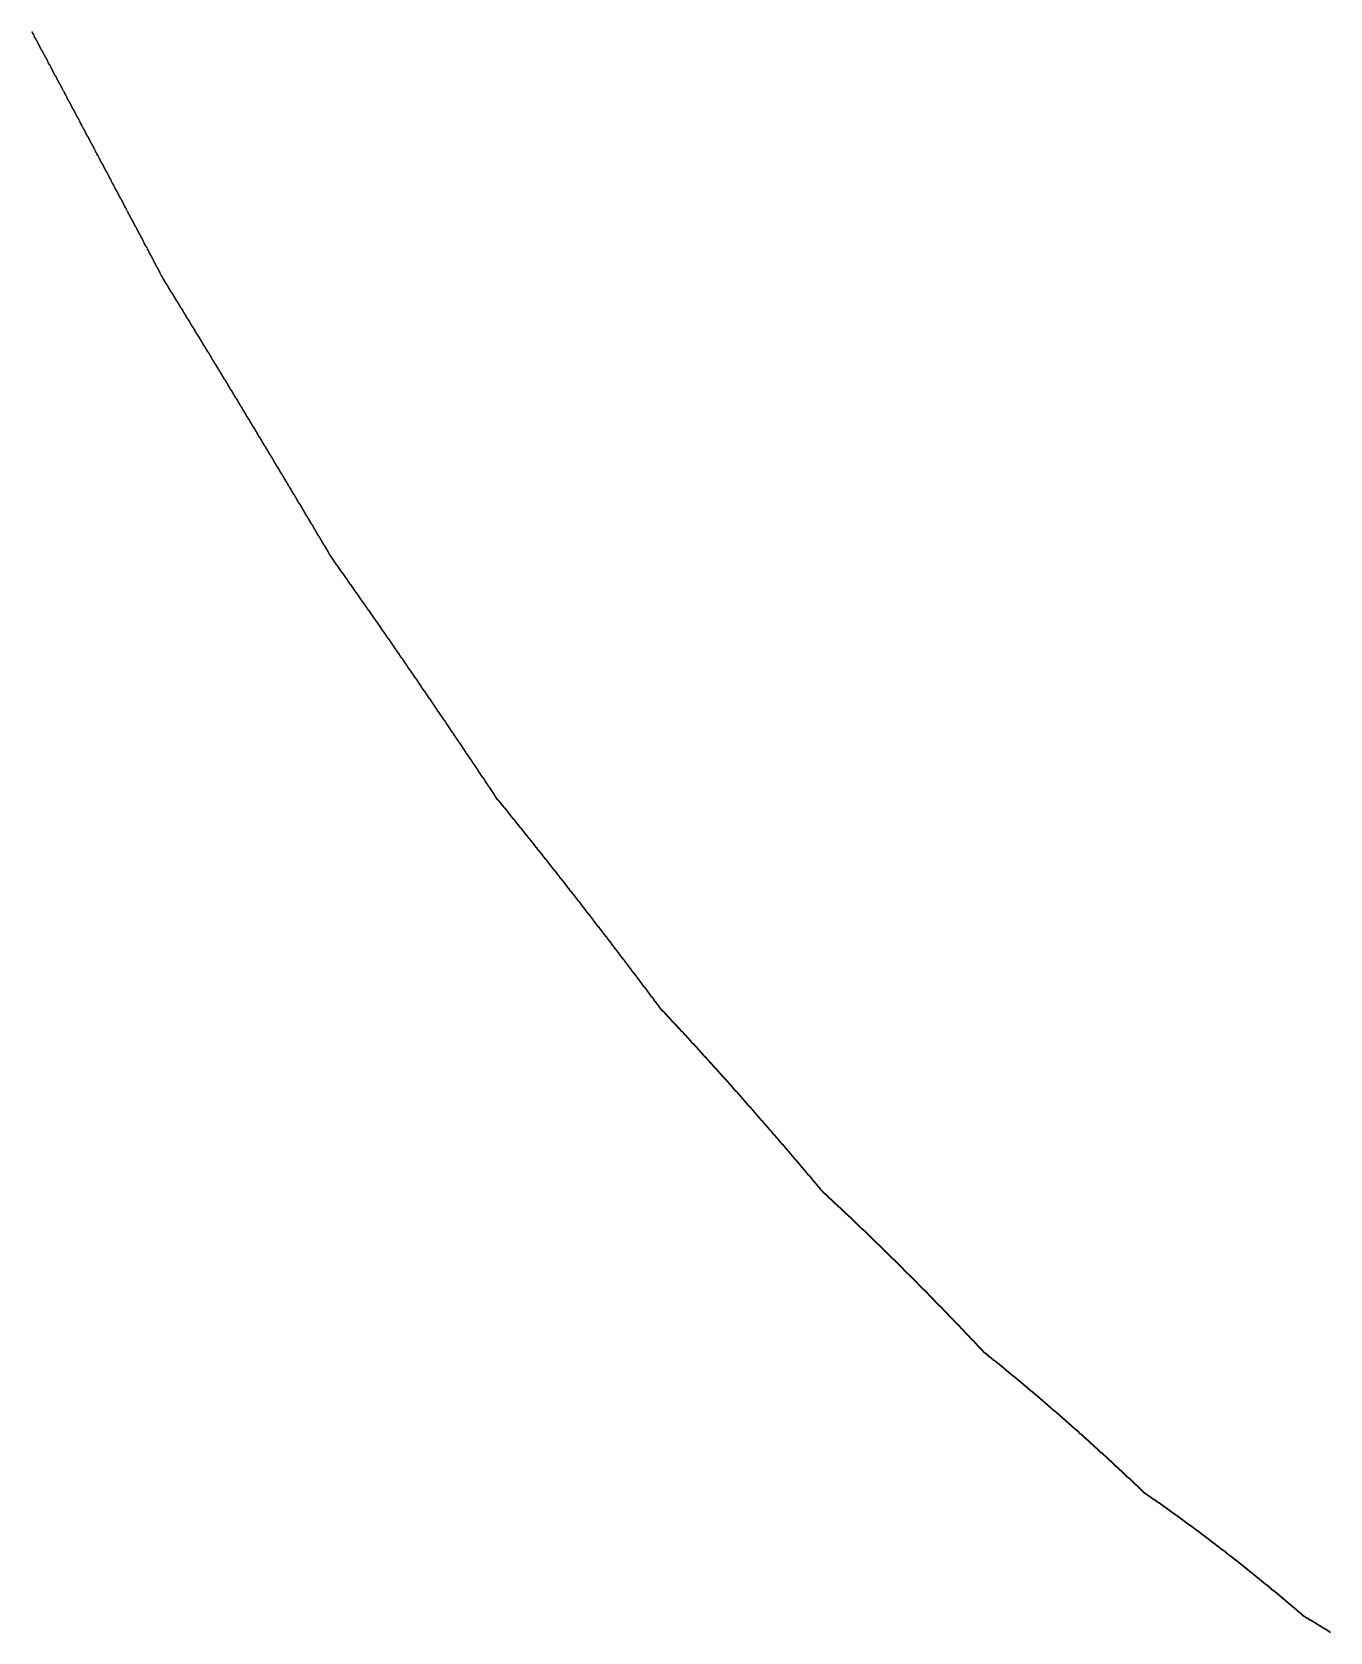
# Model space of a CAD drawing. Header units: metres. Extents: x 0 to 360, y 46 to 216.
# Drawn here: x 66.45 to 78.22, y 59 to 73.51 of the extents above; entities that cross this region are included whole.
import ezdxf

# ---------------------------------------------------------------- set-up
doc = ezdxf.new("R2010")
doc.units = ezdxf.units.M

msp = doc.modelspace()

# ---------------------------------------------------------------- linework, layer by layer
for p in [(66.446, 73.509), (66.452, 73.497), (66.459, 73.485), (66.465, 73.472), (66.472, 73.46), (66.478, 73.448), (66.485, 73.436), (66.491, 73.424), (66.498, 73.411), (66.504, 73.399), (66.511, 73.387), (66.517, 73.375), (66.524, 73.363), (66.53, 73.35), (66.537, 73.338), (66.543, 73.326), (66.55, 73.314), (66.557, 73.301), (66.563, 73.289), (66.57, 73.277), (66.576, 73.265), (66.583, 73.253), (66.589, 73.24), (66.596, 73.228), (66.602, 73.216), (66.609, 73.204), (66.615, 73.191), (66.622, 73.179), (66.628, 73.167), (66.635, 73.155), (66.641, 73.143), (66.648, 73.13), (66.654, 73.118), (66.661, 73.106), (66.667, 73.094), (66.674, 73.081), (66.68, 73.069), (66.687, 73.057), (66.693, 73.045), (66.7, 73.033), (66.706, 73.02), (66.713, 73.008), (66.72, 72.996), (66.726, 72.984), (66.733, 72.971), (66.739, 72.959), (66.746, 72.947), (66.752, 72.935), (66.759, 72.922), (66.765, 72.91), (66.772, 72.898), (66.778, 72.886), (66.785, 72.874), (66.791, 72.861), (66.798, 72.849), (66.804, 72.837), (66.811, 72.825), (66.817, 72.812), (66.824, 72.8), (66.83, 72.788), (66.837, 72.776), (66.843, 72.764), (66.85, 72.751), (66.856, 72.739), (66.863, 72.727), (66.869, 72.715), (66.876, 72.702), (66.882, 72.69), (66.889, 72.678), (66.895, 72.666), (66.902, 72.654), (66.908, 72.641), (66.915, 72.629), (66.921, 72.617), (66.928, 72.605), (66.934, 72.592), (66.941, 72.58), (66.947, 72.568), (66.954, 72.556), (66.96, 72.544), (66.967, 72.531), (66.973, 72.519), (66.98, 72.507), (66.986, 72.495), (66.993, 72.482), (66.999, 72.47), (67.006, 72.458), (67.012, 72.446), (67.019, 72.433), (67.025, 72.421), (67.032, 72.409), (67.038, 72.397), (67.045, 72.385), (67.051, 72.372), (67.058, 72.36), (67.064, 72.348), (67.071, 72.336), (67.077, 72.323), (67.084, 72.311), (67.09, 72.299), (67.097, 72.287), (67.103, 72.275), (67.11, 72.262), (67.116, 72.25), (67.123, 72.238), (67.129, 72.226), (67.136, 72.213), (67.142, 72.201), (67.149, 72.189), (67.155, 72.177), (67.162, 72.165), (67.168, 72.152), (67.175, 72.14), (67.181, 72.128), (67.188, 72.116), (67.194, 72.103), (67.201, 72.091), (67.207, 72.079), (67.214, 72.067), (67.22, 72.055), (67.227, 72.042), (67.233, 72.03), (67.24, 72.018), (67.246, 72.006), (67.253, 71.993), (67.259, 71.981), (67.266, 71.969), (67.272, 71.957), (67.279, 71.945), (67.285, 71.932), (67.291, 71.92), (67.298, 71.908), (67.304, 71.896), (67.311, 71.883), (67.317, 71.871), (67.324, 71.859), (67.33, 71.847), (67.337, 71.835), (67.343, 71.822), (67.35, 71.81), (67.356, 71.798), (67.363, 71.786), (67.369, 71.774), (67.376, 71.761), (67.382, 71.749), (67.389, 71.737), (67.395, 71.725), (67.402, 71.712), (67.408, 71.7), (67.415, 71.688), (67.421, 71.676), (67.428, 71.664), (67.434, 71.651), (67.441, 71.639), (67.447, 71.627), (67.453, 71.615), (67.46, 71.602), (67.466, 71.59), (67.473, 71.578), (67.479, 71.566), (67.486, 71.554), (67.492, 71.541), (67.499, 71.529), (67.505, 71.517), (67.512, 71.505), (67.518, 71.493), (67.525, 71.48), (67.531, 71.468), (67.538, 71.456), (67.544, 71.444), (67.551, 71.432), (67.557, 71.419), (67.563, 71.407), (67.57, 71.395), (67.576, 71.383), (67.583, 71.37), (67.589, 71.358), (67.596, 71.346), (67.602, 71.334), (67.609, 71.322), (67.615, 71.309), (67.622, 71.297), (67.628, 71.284), (67.635, 71.272), (67.641, 71.261), (67.648, 71.251), (67.654, 71.24), (67.66, 71.23), (67.667, 71.219), (67.673, 71.209), (67.68, 71.198), (67.686, 71.188), (67.693, 71.177), (67.699, 71.167), (67.706, 71.156), (67.712, 71.146), (67.719, 71.135), (67.725, 71.125), (67.732, 71.114), (67.738, 71.104), (67.744, 71.093), (67.751, 71.083), (67.757, 71.072), (67.764, 71.062), (67.77, 71.051), (67.777, 71.041), (67.783, 71.03), (67.79, 71.019), (67.796, 71.009), (67.803, 70.998), (67.809, 70.988), (67.815, 70.977), (67.822, 70.967), (67.828, 70.956), (67.835, 70.946), (67.841, 70.935), (67.848, 70.925), (67.854, 70.914), (67.861, 70.904), (67.867, 70.893), (67.874, 70.883), (67.88, 70.872), (67.886, 70.861), (67.893, 70.851), (67.899, 70.84), (67.906, 70.83), (67.912, 70.819), (67.919, 70.809), (67.925, 70.798), (67.932, 70.788), (67.938, 70.777), (67.944, 70.766), (67.951, 70.756), (67.957, 70.745), (67.964, 70.735), (67.97, 70.724), (67.977, 70.714), (67.983, 70.703), (67.99, 70.693), (67.996, 70.682), (68.002, 70.671), (68.009, 70.661), (68.015, 70.65), (68.022, 70.64), (68.028, 70.629), (68.035, 70.618), (68.041, 70.608), (68.048, 70.597), (68.054, 70.587), (68.06, 70.576), (68.067, 70.566), (68.073, 70.555), (68.08, 70.544), (68.086, 70.534), (68.093, 70.523), (68.099, 70.513), (68.106, 70.502), (68.112, 70.491), (68.118, 70.481), (68.125, 70.47), (68.131, 70.46), (68.138, 70.449), (68.144, 70.439), (68.151, 70.428), (68.157, 70.417), (68.163, 70.407), (68.17, 70.396), (68.176, 70.386), (68.183, 70.375), (68.189, 70.364), (68.196, 70.354), (68.202, 70.343), (68.209, 70.333), (68.215, 70.322), (68.221, 70.311), (68.228, 70.301), (68.234, 70.29), (68.241, 70.279), (68.247, 70.269), (68.254, 70.258), (68.26, 70.248), (68.266, 70.237), (68.273, 70.226), (68.279, 70.216), (68.286, 70.205), (68.292, 70.194), (68.299, 70.184), (68.305, 70.173), (68.311, 70.163), (68.318, 70.152), (68.324, 70.141), (68.331, 70.131), (68.337, 70.12), (68.344, 70.109), (68.35, 70.099), (68.356, 70.088), (68.363, 70.078), (68.369, 70.067), (68.376, 70.056), (68.382, 70.046), (68.389, 70.035), (68.395, 70.024), (68.401, 70.014), (68.408, 70.003), (68.414, 69.992), (68.421, 69.982), (68.427, 69.971), (68.434, 69.961), (68.44, 69.95), (68.446, 69.939), (68.453, 69.929), (68.459, 69.918), (68.466, 69.907), (68.472, 69.897), (68.478, 69.886), (68.485, 69.875), (68.491, 69.865), (68.498, 69.854), (68.504, 69.843), (68.511, 69.833), (68.517, 69.822), (68.523, 69.811), (68.53, 69.801), (68.536, 69.79), (68.543, 69.779), (68.549, 69.769), (68.555, 69.758), (68.562, 69.747), (68.568, 69.737), (68.575, 69.726), (68.581, 69.715), (68.588, 69.705), (68.594, 69.694), (68.6, 69.683), (68.607, 69.673), (68.613, 69.662), (68.62, 69.651), (68.626, 69.641), (68.632, 69.63), (68.639, 69.619), (68.645, 69.609), (68.652, 69.598), (68.658, 69.587), (68.664, 69.577), (68.671, 69.566), (68.677, 69.555), (68.684, 69.545), (68.69, 69.534), (68.697, 69.523), (68.703, 69.512), (68.709, 69.502), (68.716, 69.491), (68.722, 69.48), (68.729, 69.47), (68.735, 69.459), (68.741, 69.448), (68.748, 69.438), (68.754, 69.427), (68.761, 69.416), (68.767, 69.406), (68.773, 69.395), (68.78, 69.384), (68.786, 69.373), (68.793, 69.363), (68.799, 69.352), (68.805, 69.341), (68.812, 69.331), (68.818, 69.32), (68.825, 69.309), (68.831, 69.299), (68.837, 69.288), (68.844, 69.277), (68.85, 69.266), (68.857, 69.256), (68.863, 69.245), (68.869, 69.234), (68.876, 69.224), (68.882, 69.213), (68.889, 69.202), (68.895, 69.192), (68.901, 69.181), (68.908, 69.17), (68.914, 69.159), (68.921, 69.149), (68.927, 69.138), (68.933, 69.127), (68.94, 69.116), (68.946, 69.106), (68.953, 69.095), (68.959, 69.084), (68.965, 69.074), (68.972, 69.063), (68.978, 69.052), (68.985, 69.041), (68.991, 69.031), (68.997, 69.02), (69.004, 69.009), (69.01, 68.999), (69.017, 68.988), (69.023, 68.977), (69.029, 68.966), (69.036, 68.956), (69.042, 68.945), (69.049, 68.934), (69.055, 68.923), (69.061, 68.913), (69.068, 68.902), (69.074, 68.891), (69.08, 68.881), (69.087, 68.87), (69.093, 68.859), (69.1, 68.848), (69.106, 68.838), (69.112, 68.827), (69.119, 68.816), (69.125, 68.805), (69.132, 68.795), (69.138, 68.784), (69.144, 68.773), (69.151, 68.761), (69.157, 68.752), (69.164, 68.743), (69.17, 68.733), (69.176, 68.724), (69.183, 68.715), (69.189, 68.706), (69.195, 68.697), (69.202, 68.688), (69.208, 68.679), (69.215, 68.67), (69.221, 68.661), (69.227, 68.652), (69.234, 68.643), (69.24, 68.634), (69.246, 68.625), (69.253, 68.616), (69.259, 68.607), (69.266, 68.598), (69.272, 68.589), (69.278, 68.58), (69.285, 68.571), (69.291, 68.562), (69.298, 68.553), (69.304, 68.544), (69.31, 68.534), (69.317, 68.525), (69.323, 68.516), (69.329, 68.507), (69.336, 68.498), (69.342, 68.489), (69.349, 68.48), (69.355, 68.471), (69.361, 68.462), (69.368, 68.453), (69.374, 68.444), (69.38, 68.435), (69.387, 68.425), (69.393, 68.416), (69.4, 68.407), (69.406, 68.398), (69.412, 68.389), (69.419, 68.38), (69.425, 68.371), (69.431, 68.362), (69.438, 68.353), (69.444, 68.343), (69.451, 68.334), (69.457, 68.325), (69.463, 68.316), (69.47, 68.307), (69.476, 68.298), (69.482, 68.289), (69.489, 68.28), (69.495, 68.27), (69.502, 68.261), (69.508, 68.252), (69.514, 68.243), (69.521, 68.234), (69.527, 68.225), (69.533, 68.216), (69.54, 68.206), (69.546, 68.197), (69.552, 68.188), (69.559, 68.179), (69.565, 68.17), (69.572, 68.161), (69.578, 68.152), (69.584, 68.142), (69.591, 68.133), (69.597, 68.124), (69.603, 68.115), (69.61, 68.106), (69.616, 68.097), (69.622, 68.087), (69.629, 68.078), (69.635, 68.069), (69.642, 68.06), (69.648, 68.051), (69.654, 68.041), (69.661, 68.032), (69.667, 68.023), (69.673, 68.014), (69.68, 68.005), (69.686, 67.995), (69.692, 67.986), (69.699, 67.977), (69.705, 67.968), (69.712, 67.959), (69.718, 67.949), (69.724, 67.94), (69.731, 67.931), (69.737, 67.922), (69.743, 67.913), (69.75, 67.903), (69.756, 67.894), (69.762, 67.885), (69.769, 67.876), (69.775, 67.867), (69.781, 67.857), (69.788, 67.848), (69.794, 67.839), (69.801, 67.83), (69.807, 67.82), (69.813, 67.811), (69.82, 67.802), (69.826, 67.793), (69.832, 67.783), (69.839, 67.774), (69.845, 67.765), (69.851, 67.756), (69.858, 67.746), (69.864, 67.737), (69.87, 67.728), (69.877, 67.719), (69.883, 67.709), (69.889, 67.7), (69.896, 67.691), (69.902, 67.682), (69.909, 67.672), (69.915, 67.663), (69.921, 67.654), (69.928, 67.645), (69.934, 67.635), (69.94, 67.626), (69.947, 67.617), (69.953, 67.607), (69.959, 67.598), (69.966, 67.589), (69.972, 67.58), (69.978, 67.57), (69.985, 67.561), (69.991, 67.552), (69.997, 67.542), (70.004, 67.533), (70.01, 67.524), (70.016, 67.515), (70.023, 67.505), (70.029, 67.496), (70.035, 67.487), (70.042, 67.477), (70.048, 67.468), (70.055, 67.459), (70.061, 67.449), (70.067, 67.44), (70.074, 67.431), (70.08, 67.422), (70.086, 67.412), (70.093, 67.403), (70.099, 67.394), (70.105, 67.384), (70.112, 67.375), (70.118, 67.366), (70.124, 67.356), (70.131, 67.347), (70.137, 67.338), (70.143, 67.328), (70.15, 67.319), (70.156, 67.31), (70.162, 67.3), (70.169, 67.291), (70.175, 67.282), (70.181, 67.272), (70.188, 67.263), (70.194, 67.254), (70.2, 67.244), (70.207, 67.235), (70.213, 67.226), (70.219, 67.216), (70.226, 67.207), (70.232, 67.197), (70.238, 67.188), (70.245, 67.179), (70.251, 67.169), (70.257, 67.16), (70.264, 67.151), (70.27, 67.141), (70.276, 67.132), (70.283, 67.123), (70.289, 67.113), (70.295, 67.104), (70.302, 67.094), (70.308, 67.085), (70.314, 67.076), (70.321, 67.066), (70.327, 67.057), (70.333, 67.048), (70.34, 67.038), (70.346, 67.029), (70.352, 67.019), (70.359, 67.01), (70.365, 67.001), (70.371, 66.991), (70.378, 66.982), (70.384, 66.972), (70.39, 66.963), (70.397, 66.954), (70.403, 66.944), (70.409, 66.935), (70.416, 66.925), (70.422, 66.916), (70.428, 66.907), (70.435, 66.897), (70.441, 66.888), (70.447, 66.878), (70.454, 66.869), (70.46, 66.859), (70.466, 66.85), (70.473, 66.841), (70.479, 66.831), (70.485, 66.822), (70.492, 66.812), (70.498, 66.803), (70.504, 66.794), (70.511, 66.784), (70.517, 66.775), (70.523, 66.765), (70.529, 66.756), (70.536, 66.746), (70.542, 66.737), (70.548, 66.728), (70.555, 66.718), (70.561, 66.709), (70.567, 66.699), (70.574, 66.69), (70.58, 66.68), (70.586, 66.671), (70.593, 66.661), (70.599, 66.652), (70.605, 66.642), (70.612, 66.633), (70.618, 66.624), (70.624, 66.614), (70.631, 66.605), (70.637, 66.595), (70.643, 66.586), (70.65, 66.576), (70.656, 66.566), (70.662, 66.558), (70.668, 66.551), (70.675, 66.543), (70.681, 66.535), (70.687, 66.527), (70.694, 66.52), (70.7, 66.512), (70.706, 66.504), (70.713, 66.496), (70.719, 66.489), (70.725, 66.481), (70.732, 66.473), (70.738, 66.465), (70.744, 66.457), (70.751, 66.45), (70.757, 66.442), (70.763, 66.434), (70.77, 66.426), (70.776, 66.419), (70.782, 66.411), (70.788, 66.403), (70.795, 66.395), (70.801, 66.387), (70.807, 66.379), (70.814, 66.372), (70.82, 66.364), (70.826, 66.356), (70.833, 66.348), (70.839, 66.34), (70.845, 66.333), (70.852, 66.325), (70.858, 66.317), (70.864, 66.309), (70.87, 66.301), (70.877, 66.293), (70.883, 66.285), (70.889, 66.278), (70.896, 66.27), (70.902, 66.262), (70.908, 66.254), (70.915, 66.246), (70.921, 66.238), (70.927, 66.23), (70.934, 66.223), (70.94, 66.215), (70.946, 66.207), (70.952, 66.199), (70.959, 66.191), (70.965, 66.183), (70.971, 66.175), (70.978, 66.167), (70.984, 66.16), (70.99, 66.152), (70.997, 66.144), (71.003, 66.136), (71.009, 66.128), (71.015, 66.12), (71.022, 66.112), (71.028, 66.104), (71.034, 66.096), (71.041, 66.088), (71.047, 66.08), (71.053, 66.073), (71.06, 66.065), (71.066, 66.057), (71.072, 66.049), (71.078, 66.041), (71.085, 66.033), (71.091, 66.025), (71.097, 66.017), (71.104, 66.009), (71.11, 66.001), (71.116, 65.993), (71.123, 65.985), (71.129, 65.977), (71.135, 65.969), (71.141, 65.961), (71.148, 65.953), (71.154, 65.945), (71.16, 65.937), (71.167, 65.929), (71.173, 65.921), (71.179, 65.913), (71.186, 65.905), (71.192, 65.898), (71.198, 65.89), (71.204, 65.882), (71.211, 65.874), (71.217, 65.866), (71.223, 65.858), (71.23, 65.85), (71.236, 65.842), (71.242, 65.834), (71.248, 65.826), (71.255, 65.818), (71.261, 65.81), (71.267, 65.801), (71.274, 65.793), (71.28, 65.785), (71.286, 65.777), (71.292, 65.769), (71.299, 65.761), (71.305, 65.753), (71.311, 65.745), (71.318, 65.737), (71.324, 65.729), (71.33, 65.721), (71.337, 65.713), (71.343, 65.705), (71.349, 65.697), (71.355, 65.689), (71.362, 65.681), (71.368, 65.673), (71.374, 65.665), (71.381, 65.657), (71.387, 65.649), (71.393, 65.641), (71.399, 65.633), (71.406, 65.624), (71.412, 65.616), (71.418, 65.608), (71.425, 65.6), (71.431, 65.592), (71.437, 65.584), (71.443, 65.576), (71.45, 65.568), (71.456, 65.56), (71.462, 65.552), (71.469, 65.544), (71.475, 65.535), (71.481, 65.527), (71.487, 65.519), (71.494, 65.511), (71.5, 65.503), (71.506, 65.495), (71.512, 65.487), (71.519, 65.479), (71.525, 65.471), (71.531, 65.462), (71.538, 65.454), (71.544, 65.446), (71.55, 65.438), (71.556, 65.43), (71.563, 65.422), (71.569, 65.414), (71.575, 65.406), (71.582, 65.397), (71.588, 65.389), (71.594, 65.381), (71.6, 65.373), (71.607, 65.365), (71.613, 65.357), (71.619, 65.348), (71.626, 65.34), (71.632, 65.332), (71.638, 65.324), (71.644, 65.316), (71.651, 65.308), (71.657, 65.299), (71.663, 65.291), (71.669, 65.283), (71.676, 65.275), (71.682, 65.267), (71.688, 65.259), (71.695, 65.25), (71.701, 65.242), (71.707, 65.234), (71.713, 65.226), (71.72, 65.218), (71.726, 65.209), (71.732, 65.201), (71.738, 65.193), (71.745, 65.185), (71.751, 65.177), (71.757, 65.168), (71.764, 65.16), (71.77, 65.152), (71.776, 65.144), (71.782, 65.135), (71.789, 65.127), (71.795, 65.119), (71.801, 65.111), (71.807, 65.103), (71.814, 65.094), (71.82, 65.086), (71.826, 65.078), (71.833, 65.07), (71.839, 65.061), (71.845, 65.053), (71.851, 65.045), (71.858, 65.037), (71.864, 65.028), (71.87, 65.02), (71.876, 65.012), (71.883, 65.004), (71.889, 64.995), (71.895, 64.987), (71.901, 64.979), (71.908, 64.97), (71.914, 64.962), (71.92, 64.954), (71.926, 64.946), (71.933, 64.937), (71.939, 64.929), (71.945, 64.921), (71.952, 64.913), (71.958, 64.904), (71.964, 64.896), (71.97, 64.888), (71.977, 64.879), (71.983, 64.871), (71.989, 64.863), (71.995, 64.854), (72.002, 64.846), (72.008, 64.838), (72.014, 64.83), (72.02, 64.821), (72.027, 64.813), (72.033, 64.805), (72.039, 64.796), (72.045, 64.788), (72.052, 64.78), (72.058, 64.771), (72.064, 64.763), (72.071, 64.755), (72.077, 64.746), (72.083, 64.738), (72.089, 64.73), (72.096, 64.721), (72.102, 64.713), (72.108, 64.705), (72.114, 64.696), (72.121, 64.688), (72.127, 64.68), (72.133, 64.671), (72.139, 64.662), (72.146, 64.655), (72.152, 64.648), (72.158, 64.642), (72.164, 64.635), (72.171, 64.628), (72.177, 64.622), (72.183, 64.615), (72.189, 64.608), (72.196, 64.602), (72.202, 64.595), (72.208, 64.588), (72.214, 64.582), (72.221, 64.575), (72.227, 64.568), (72.233, 64.562), (72.239, 64.555), (72.246, 64.548), (72.252, 64.542), (72.258, 64.535), (72.264, 64.528), (72.271, 64.521), (72.277, 64.515), (72.283, 64.508), (72.289, 64.501), (72.296, 64.495), (72.302, 64.488), (72.308, 64.481), (72.314, 64.474), (72.321, 64.468), (72.327, 64.461), (72.333, 64.454), (72.339, 64.447), (72.346, 64.441), (72.352, 64.434), (72.358, 64.427), (72.364, 64.42), (72.371, 64.413), (72.377, 64.407), (72.383, 64.4), (72.389, 64.393), (72.396, 64.386), (72.402, 64.38), (72.408, 64.373), (72.414, 64.366), (72.421, 64.359), (72.427, 64.352), (72.433, 64.346), (72.439, 64.339), (72.446, 64.332), (72.452, 64.325), (72.458, 64.318), (72.464, 64.311), (72.471, 64.305), (72.477, 64.298), (72.483, 64.291), (72.489, 64.284), (72.496, 64.277), (72.502, 64.27), (72.508, 64.264), (72.514, 64.257), (72.521, 64.25), (72.527, 64.243), (72.533, 64.236), (72.539, 64.229), (72.545, 64.222), (72.552, 64.216), (72.558, 64.209), (72.564, 64.202), (72.57, 64.195), (72.577, 64.188), (72.583, 64.181), (72.589, 64.174), (72.595, 64.167), (72.602, 64.16), (72.608, 64.154), (72.614, 64.147), (72.62, 64.14), (72.627, 64.133), (72.633, 64.126), (72.639, 64.119), (72.645, 64.112), (72.652, 64.105), (72.658, 64.098), (72.664, 64.091), (72.67, 64.084), (72.677, 64.077), (72.683, 64.071), (72.689, 64.064), (72.695, 64.057), (72.701, 64.05), (72.708, 64.043), (72.714, 64.036), (72.72, 64.029), (72.726, 64.022), (72.733, 64.015), (72.739, 64.008), (72.745, 64.001), (72.751, 63.994), (72.758, 63.987), (72.764, 63.98), (72.77, 63.973), (72.776, 63.966), (72.782, 63.959), (72.789, 63.952), (72.795, 63.945), (72.801, 63.938), (72.807, 63.931), (72.814, 63.924), (72.82, 63.917), (72.826, 63.91), (72.832, 63.903), (72.839, 63.896), (72.845, 63.889), (72.851, 63.882), (72.857, 63.875), (72.863, 63.868), (72.87, 63.861), (72.876, 63.854), (72.882, 63.847), (72.888, 63.84), (72.895, 63.833), (72.901, 63.826), (72.907, 63.819), (72.913, 63.811), (72.92, 63.804), (72.926, 63.797), (72.932, 63.79), (72.938, 63.783), (72.944, 63.776), (72.951, 63.769), (72.957, 63.762), (72.963, 63.755), (72.969, 63.748), (72.976, 63.741), (72.982, 63.734), (72.988, 63.727), (72.994, 63.719), (73, 63.712), (73.007, 63.705), (73.013, 63.698), (73.019, 63.691), (73.025, 63.684), (73.032, 63.677), (73.038, 63.67), (73.044, 63.663), (73.05, 63.655), (73.056, 63.648), (73.063, 63.641), (73.069, 63.634), (73.075, 63.627), (73.081, 63.62), (73.088, 63.613), (73.094, 63.605), (73.1, 63.598), (73.106, 63.591), (73.112, 63.584), (73.119, 63.577), (73.125, 63.57), (73.131, 63.563), (73.137, 63.555), (73.144, 63.548), (73.15, 63.541), (73.156, 63.534), (73.162, 63.527), (73.168, 63.519), (73.175, 63.512), (73.181, 63.505), (73.187, 63.498), (73.193, 63.491), (73.2, 63.483), (73.206, 63.476), (73.212, 63.469), (73.218, 63.462), (73.224, 63.455), (73.231, 63.447), (73.237, 63.44), (73.243, 63.433), (73.249, 63.426), (73.256, 63.419), (73.262, 63.411), (73.268, 63.404), (73.274, 63.397), (73.28, 63.39), (73.287, 63.382), (73.293, 63.375), (73.299, 63.368), (73.305, 63.361), (73.311, 63.353), (73.318, 63.346), (73.324, 63.339), (73.33, 63.332), (73.336, 63.324), (73.342, 63.317), (73.349, 63.31), (73.355, 63.303), (73.361, 63.295), (73.367, 63.288), (73.374, 63.281), (73.38, 63.273), (73.386, 63.266), (73.392, 63.259), (73.398, 63.252), (73.405, 63.244), (73.411, 63.237), (73.417, 63.23), (73.423, 63.222), (73.429, 63.215), (73.436, 63.208), (73.442, 63.2), (73.448, 63.193), (73.454, 63.186), (73.46, 63.179), (73.467, 63.171), (73.473, 63.164), (73.479, 63.157), (73.485, 63.149), (73.492, 63.142), (73.498, 63.135), (73.504, 63.127), (73.51, 63.12), (73.516, 63.112), (73.523, 63.105), (73.529, 63.098), (73.535, 63.09), (73.541, 63.083), (73.547, 63.076), (73.554, 63.068), (73.56, 63.061), (73.566, 63.054), (73.572, 63.046), (73.578, 63.039), (73.585, 63.032), (73.591, 63.024), (73.597, 63.017), (73.603, 63.009), (73.609, 63.002), (73.616, 62.995), (73.622, 62.989), (73.628, 62.983), (73.634, 62.977), (73.64, 62.972), (73.647, 62.966), (73.653, 62.96), (73.659, 62.954), (73.665, 62.949), (73.671, 62.943), (73.678, 62.937), (73.684, 62.931), (73.69, 62.926), (73.696, 62.92), (73.702, 62.914), (73.709, 62.908), (73.715, 62.903), (73.721, 62.897), (73.727, 62.891), (73.733, 62.885), (73.74, 62.88), (73.746, 62.874), (73.752, 62.868), (73.758, 62.862), (73.764, 62.856), (73.771, 62.851), (73.777, 62.845), (73.783, 62.839), (73.789, 62.833), (73.795, 62.827), (73.802, 62.822), (73.808, 62.816), (73.814, 62.81), (73.82, 62.804), (73.826, 62.798), (73.833, 62.792), (73.839, 62.787), (73.845, 62.781), (73.851, 62.775), (73.857, 62.769), (73.864, 62.763), (73.87, 62.757), (73.876, 62.751), (73.882, 62.746), (73.888, 62.74), (73.895, 62.734), (73.901, 62.728), (73.907, 62.722), (73.913, 62.716), (73.919, 62.71), (73.925, 62.704), (73.932, 62.698), (73.938, 62.693), (73.944, 62.687), (73.95, 62.681), (73.956, 62.675), (73.963, 62.669), (73.969, 62.663), (73.975, 62.657), (73.981, 62.651), (73.987, 62.645), (73.994, 62.639), (74, 62.633), (74.006, 62.627), (74.012, 62.621), (74.018, 62.615), (74.025, 62.609), (74.031, 62.604), (74.037, 62.598), (74.043, 62.592), (74.049, 62.586), (74.055, 62.58), (74.062, 62.574), (74.068, 62.568), (74.074, 62.562), (74.08, 62.556), (74.086, 62.55), (74.093, 62.544), (74.099, 62.538), (74.105, 62.532), (74.111, 62.526), (74.117, 62.52), (74.124, 62.514), (74.13, 62.508), (74.136, 62.502), (74.142, 62.496), (74.148, 62.49), (74.154, 62.483), (74.161, 62.477), (74.167, 62.471), (74.173, 62.465), (74.179, 62.459), (74.185, 62.453), (74.192, 62.447), (74.198, 62.441), (74.204, 62.435), (74.21, 62.429), (74.216, 62.423), (74.223, 62.417), (74.229, 62.411), (74.235, 62.405), (74.241, 62.399), (74.247, 62.392), (74.253, 62.386), (74.26, 62.38), (74.266, 62.374), (74.272, 62.368), (74.278, 62.362), (74.284, 62.356), (74.291, 62.35), (74.297, 62.344), (74.303, 62.337), (74.309, 62.331), (74.315, 62.325), (74.321, 62.319), (74.328, 62.313), (74.334, 62.307), (74.34, 62.301), (74.346, 62.295), (74.352, 62.288), (74.358, 62.282), (74.365, 62.276), (74.371, 62.27), (74.377, 62.264), (74.383, 62.258), (74.389, 62.251), (74.396, 62.245), (74.402, 62.239), (74.408, 62.233), (74.414, 62.227), (74.42, 62.22), (74.426, 62.214), (74.433, 62.208), (74.439, 62.202), (74.445, 62.196), (74.451, 62.189), (74.457, 62.183), (74.463, 62.177), (74.47, 62.171), (74.476, 62.165), (74.482, 62.158), (74.488, 62.152), (74.494, 62.146), (74.501, 62.14), (74.507, 62.133), (74.513, 62.127), (74.519, 62.121), (74.525, 62.115), (74.531, 62.108), (74.538, 62.102), (74.544, 62.096), (74.55, 62.09), (74.556, 62.083), (74.562, 62.077), (74.568, 62.071), (74.575, 62.064), (74.581, 62.058), (74.587, 62.052), (74.593, 62.046), (74.599, 62.039), (74.605, 62.033), (74.612, 62.027), (74.618, 62.02), (74.624, 62.014), (74.63, 62.008), (74.636, 62.001), (74.642, 61.995), (74.649, 61.989), (74.655, 61.982), (74.661, 61.976), (74.667, 61.97), (74.673, 61.963), (74.68, 61.957), (74.686, 61.951), (74.692, 61.944), (74.698, 61.938), (74.704, 61.932), (74.71, 61.925), (74.717, 61.919), (74.723, 61.913), (74.729, 61.906), (74.735, 61.9), (74.741, 61.894), (74.747, 61.887), (74.754, 61.881), (74.76, 61.874), (74.766, 61.868), (74.772, 61.862), (74.778, 61.855), (74.784, 61.849), (74.791, 61.842), (74.797, 61.836), (74.803, 61.83), (74.809, 61.823), (74.815, 61.817), (74.821, 61.81), (74.827, 61.804), (74.834, 61.798), (74.84, 61.791), (74.846, 61.785), (74.852, 61.778), (74.858, 61.772), (74.864, 61.765), (74.871, 61.759), (74.877, 61.752), (74.883, 61.746), (74.889, 61.74), (74.895, 61.733), (74.901, 61.727), (74.908, 61.72), (74.914, 61.714), (74.92, 61.707), (74.926, 61.701), (74.932, 61.694), (74.938, 61.688), (74.945, 61.681), (74.951, 61.675), (74.957, 61.668), (74.963, 61.662), (74.969, 61.655), (74.975, 61.649), (74.982, 61.642), (74.988, 61.636), (74.994, 61.629), (75, 61.623), (75.006, 61.616), (75.012, 61.61), (75.018, 61.603), (75.025, 61.597), (75.031, 61.59), (75.037, 61.584), (75.043, 61.577), (75.049, 61.571), (75.055, 61.564), (75.062, 61.558), (75.068, 61.551), (75.074, 61.544), (75.08, 61.538), (75.086, 61.533), (75.092, 61.529), (75.099, 61.524), (75.105, 61.519), (75.111, 61.514), (75.117, 61.509), (75.123, 61.504), (75.129, 61.499), (75.135, 61.494), (75.142, 61.489), (75.148, 61.484), (75.154, 61.479), (75.16, 61.474), (75.166, 61.469), (75.172, 61.464), (75.179, 61.46), (75.185, 61.455), (75.191, 61.45), (75.197, 61.445), (75.203, 61.44), (75.209, 61.435), (75.215, 61.43), (75.222, 61.425), (75.228, 61.42), (75.234, 61.415), (75.24, 61.41), (75.246, 61.405), (75.252, 61.4), (75.258, 61.395), (75.265, 61.39), (75.271, 61.385), (75.277, 61.38), (75.283, 61.375), (75.289, 61.369), (75.295, 61.364), (75.302, 61.359), (75.308, 61.354), (75.314, 61.349), (75.32, 61.344), (75.326, 61.339), (75.332, 61.334), (75.338, 61.329), (75.345, 61.324), (75.351, 61.319), (75.357, 61.314), (75.363, 61.309), (75.369, 61.304), (75.375, 61.299), (75.381, 61.293), (75.388, 61.288), (75.394, 61.283), (75.4, 61.278), (75.406, 61.273), (75.412, 61.268), (75.418, 61.263), (75.425, 61.258), (75.431, 61.252), (75.437, 61.247), (75.443, 61.242), (75.449, 61.237), (75.455, 61.232), (75.461, 61.227), (75.468, 61.222), (75.474, 61.216), (75.48, 61.211), (75.486, 61.206), (75.492, 61.201), (75.498, 61.196), (75.504, 61.191), (75.511, 61.185), (75.517, 61.18), (75.523, 61.175), (75.529, 61.17), (75.535, 61.165), (75.541, 61.159), (75.547, 61.154), (75.554, 61.149), (75.56, 61.144), (75.566, 61.138), (75.572, 61.133), (75.578, 61.128), (75.584, 61.123), (75.59, 61.118), (75.597, 61.112), (75.603, 61.107), (75.609, 61.102), (75.615, 61.097), (75.621, 61.091), (75.627, 61.086), (75.633, 61.081), (75.64, 61.075), (75.646, 61.07), (75.652, 61.065), (75.658, 61.06), (75.664, 61.054), (75.67, 61.049), (75.676, 61.044), (75.682, 61.038), (75.689, 61.033), (75.695, 61.028), (75.701, 61.022), (75.707, 61.017), (75.713, 61.012), (75.719, 61.007), (75.725, 61.001), (75.732, 60.996), (75.738, 60.991), (75.744, 60.985), (75.75, 60.98), (75.756, 60.974), (75.762, 60.969), (75.768, 60.964), (75.775, 60.958), (75.781, 60.953), (75.787, 60.948), (75.793, 60.942), (75.799, 60.937), (75.805, 60.932), (75.811, 60.926), (75.818, 60.921), (75.824, 60.915), (75.83, 60.91), (75.836, 60.905), (75.842, 60.899), (75.848, 60.894), (75.854, 60.888), (75.86, 60.883), (75.867, 60.878), (75.873, 60.872), (75.879, 60.867), (75.885, 60.861), (75.891, 60.856), (75.897, 60.85), (75.903, 60.845), (75.91, 60.839), (75.916, 60.834), (75.922, 60.829), (75.928, 60.823), (75.934, 60.818), (75.94, 60.812), (75.946, 60.807), (75.952, 60.801), (75.959, 60.796), (75.965, 60.79), (75.971, 60.785), (75.977, 60.779), (75.983, 60.774), (75.989, 60.768), (75.995, 60.763), (76.001, 60.757), (76.008, 60.752), (76.014, 60.746), (76.02, 60.741), (76.026, 60.735), (76.032, 60.73), (76.038, 60.724), (76.044, 60.719), (76.051, 60.713), (76.057, 60.707), (76.063, 60.702), (76.069, 60.696), (76.075, 60.691), (76.081, 60.685), (76.087, 60.68), (76.093, 60.674), (76.1, 60.669), (76.106, 60.663), (76.112, 60.657), (76.118, 60.652), (76.124, 60.646), (76.13, 60.641), (76.136, 60.635), (76.142, 60.629), (76.149, 60.624), (76.155, 60.618), (76.161, 60.613), (76.167, 60.607), (76.173, 60.601), (76.179, 60.596), (76.185, 60.59), (76.191, 60.585), (76.198, 60.579), (76.204, 60.573), (76.21, 60.568), (76.216, 60.562), (76.222, 60.556), (76.228, 60.551), (76.234, 60.545), (76.24, 60.539), (76.247, 60.534), (76.253, 60.528), (76.259, 60.522), (76.265, 60.517), (76.271, 60.511), (76.277, 60.505), (76.283, 60.5), (76.289, 60.494), (76.296, 60.488), (76.302, 60.483), (76.308, 60.477), (76.314, 60.471), (76.32, 60.466), (76.326, 60.46), (76.332, 60.454), (76.338, 60.448), (76.344, 60.443), (76.351, 60.437), (76.357, 60.431), (76.363, 60.426), (76.369, 60.42), (76.375, 60.414), (76.381, 60.408), (76.387, 60.403), (76.393, 60.397), (76.4, 60.391), (76.406, 60.385), (76.412, 60.38), (76.418, 60.374), (76.424, 60.368), (76.43, 60.362), (76.436, 60.356), (76.442, 60.351), (76.448, 60.345), (76.455, 60.339), (76.461, 60.333), (76.467, 60.328), (76.473, 60.322), (76.479, 60.316), (76.485, 60.31), (76.491, 60.304), (76.497, 60.298), (76.504, 60.293), (76.51, 60.287), (76.516, 60.281), (76.522, 60.275), (76.528, 60.269), (76.534, 60.264), (76.54, 60.26), (76.546, 60.256), (76.552, 60.252), (76.559, 60.247), (76.565, 60.243), (76.571, 60.239), (76.577, 60.235), (76.583, 60.231), (76.589, 60.226), (76.595, 60.222), (76.601, 60.218), (76.607, 60.214), (76.614, 60.209), (76.62, 60.205), (76.626, 60.201), (76.632, 60.197), (76.638, 60.192), (76.644, 60.188), (76.65, 60.184), (76.656, 60.179), (76.663, 60.175), (76.669, 60.171), (76.675, 60.167), (76.681, 60.162), (76.687, 60.158), (76.693, 60.154), (76.699, 60.149), (76.705, 60.145), (76.711, 60.141), (76.718, 60.136), (76.724, 60.132), (76.73, 60.128), (76.736, 60.123), (76.742, 60.119), (76.748, 60.115), (76.754, 60.11), (76.76, 60.106), (76.766, 60.102), (76.772, 60.097), (76.779, 60.093), (76.785, 60.088), (76.791, 60.084), (76.797, 60.08), (76.803, 60.075), (76.809, 60.071), (76.815, 60.066), (76.821, 60.062), (76.827, 60.058), (76.834, 60.053), (76.84, 60.049), (76.846, 60.044), (76.852, 60.04), (76.858, 60.035), (76.864, 60.031), (76.87, 60.027), (76.876, 60.022), (76.882, 60.018), (76.889, 60.013), (76.895, 60.009), (76.901, 60.004), (76.907, 60), (76.913, 59.995), (76.919, 59.991), (76.925, 59.986), (76.931, 59.982), (76.937, 59.977), (76.943, 59.973), (76.95, 59.968), (76.956, 59.964), (76.962, 59.959), (76.968, 59.955), (76.974, 59.95), (76.98, 59.946), (76.986, 59.941), (76.992, 59.937), (76.998, 59.932), (77.005, 59.928), (77.011, 59.923), (77.017, 59.919), (77.023, 59.914), (77.029, 59.91), (77.035, 59.905), (77.041, 59.9), (77.047, 59.896), (77.053, 59.891), (77.059, 59.887), (77.066, 59.882), (77.072, 59.877), (77.078, 59.873), (77.084, 59.868), (77.09, 59.864), (77.096, 59.859), (77.102, 59.854), (77.108, 59.85), (77.114, 59.845), (77.12, 59.841), (77.127, 59.836), (77.133, 59.831), (77.139, 59.827), (77.145, 59.822), (77.151, 59.817), (77.157, 59.813), (77.163, 59.808), (77.169, 59.803), (77.175, 59.799), (77.181, 59.794), (77.188, 59.789), (77.194, 59.785), (77.2, 59.78), (77.206, 59.775), (77.212, 59.771), (77.218, 59.766), (77.224, 59.761), (77.23, 59.757), (77.236, 59.752), (77.242, 59.747), (77.249, 59.743), (77.255, 59.738), (77.261, 59.733), (77.267, 59.728), (77.273, 59.724), (77.279, 59.719), (77.285, 59.714), (77.291, 59.709), (77.297, 59.705), (77.303, 59.7), (77.31, 59.695), (77.316, 59.69), (77.322, 59.686), (77.328, 59.681), (77.334, 59.676), (77.34, 59.671), (77.346, 59.667), (77.352, 59.662), (77.358, 59.657), (77.364, 59.652), (77.37, 59.647), (77.377, 59.643), (77.383, 59.638), (77.389, 59.633), (77.395, 59.628), (77.401, 59.623), (77.407, 59.618), (77.413, 59.614), (77.419, 59.609), (77.425, 59.604), (77.431, 59.599), (77.437, 59.594), (77.444, 59.589), (77.45, 59.585), (77.456, 59.58), (77.462, 59.575), (77.468, 59.57), (77.474, 59.565), (77.48, 59.56), (77.486, 59.555), (77.492, 59.55), (77.498, 59.546), (77.505, 59.541), (77.511, 59.536), (77.517, 59.531), (77.523, 59.526), (77.529, 59.521), (77.535, 59.516), (77.541, 59.511), (77.547, 59.506), (77.553, 59.501), (77.559, 59.497), (77.565, 59.492), (77.572, 59.487), (77.578, 59.482), (77.584, 59.477), (77.59, 59.472), (77.596, 59.467), (77.602, 59.462), (77.608, 59.457), (77.614, 59.452), (77.62, 59.447), (77.626, 59.442), (77.632, 59.437), (77.638, 59.432), (77.645, 59.427), (77.651, 59.422), (77.657, 59.417), (77.663, 59.412), (77.669, 59.407), (77.675, 59.402), (77.681, 59.397), (77.687, 59.392), (77.693, 59.387), (77.699, 59.382), (77.705, 59.377), (77.712, 59.372), (77.718, 59.367), (77.724, 59.362), (77.73, 59.357), (77.736, 59.352), (77.742, 59.347), (77.748, 59.342), (77.754, 59.337), (77.76, 59.332), (77.766, 59.326), (77.772, 59.321), (77.778, 59.316), (77.785, 59.311), (77.791, 59.306), (77.797, 59.301), (77.803, 59.296), (77.809, 59.291), (77.815, 59.286), (77.821, 59.281), (77.827, 59.276), (77.833, 59.27), (77.839, 59.265), (77.845, 59.26), (77.851, 59.255), (77.858, 59.25), (77.864, 59.245), (77.87, 59.24), (77.876, 59.235), (77.882, 59.229), (77.888, 59.224), (77.894, 59.219), (77.9, 59.214), (77.906, 59.209), (77.912, 59.204), (77.918, 59.198), (77.924, 59.193), (77.931, 59.188), (77.937, 59.183), (77.943, 59.178), (77.949, 59.173), (77.955, 59.167), (77.961, 59.162), (77.967, 59.157), (77.973, 59.152), (77.979, 59.147), (77.985, 59.143), (77.991, 59.14), (77.997, 59.136), (78.003, 59.133), (78.01, 59.129), (78.016, 59.125), (78.022, 59.122), (78.028, 59.118), (78.034, 59.115), (78.04, 59.111), (78.046, 59.107), (78.052, 59.104), (78.058, 59.1), (78.064, 59.096), (78.07, 59.093), (78.076, 59.089), (78.082, 59.085), (78.089, 59.082), (78.095, 59.078), (78.101, 59.074), (78.107, 59.071), (78.113, 59.067), (78.119, 59.063), (78.125, 59.059), (78.131, 59.056), (78.137, 59.052), (78.143, 59.048), (78.149, 59.045), (78.155, 59.041), (78.161, 59.037), (78.168, 59.033), (78.174, 59.03), (78.18, 59.026), (78.186, 59.022), (78.192, 59.018), (78.198, 59.015), (78.204, 59.011), (78.21, 59.007), (78.216, 59.003)]:
    msp.add_point(p)

doc.saveas('drawing.dxf')
